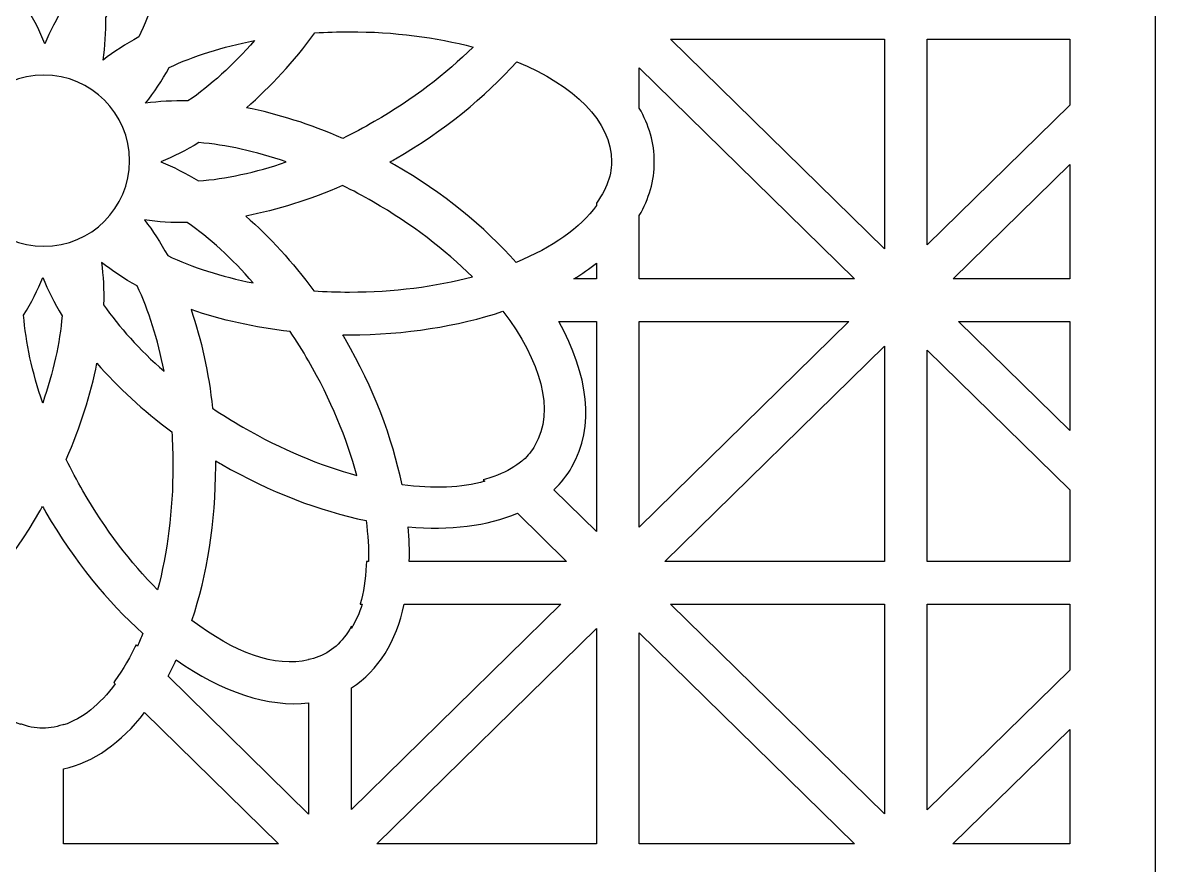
# Model space of a CAD drawing. Header units: centimetres. Extents: x -22 to -17.3, y -9 to 9.
# Drawn here: x -19.697 to -17.337, y -5.894 to -4.139 of the extents above; entities that cross this region are included whole.
import ezdxf

# ---------------------------------------------------------------- set-up
doc = ezdxf.new("R2010")
doc.units = ezdxf.units.CM
doc.header["$MEASUREMENT"] = 0
doc.layers.add('layer 1', color=7, linetype='Continuous')

msp = doc.modelspace()

# ---------------------------------------------------------------- linework, layer by layer
at = {"layer": 'layer 1', "color": 250}
for points, knots in [([(-17.33729, 9.00076), (-17.33729, 9.00076), (-17.33729, 8.81208), (-17.33729, 8.81208), (-17.33729, 8.81208), (-17.33729, 8.81208), (-17.33729, 8.68847), (-17.33729, 8.68847), (-17.33729, 8.68847), (-17.33729, 8.68847), (-17.33729, 7.78426), (-17.33729, 7.78426), (-17.33729, 7.78426), (-17.33729, 7.78426), (-17.33729, 7.66065), (-17.33729, 7.66065), (-17.33729, 7.66065), (-17.33729, 7.66065), (-17.33729, 7.635), (-17.33729, 7.635), (-17.33729, 7.635), (-17.33729, 7.635), (-17.33729, 7.51139), (-17.33729, 7.51139), (-17.33729, 7.51139), (-17.33729, 7.51139), (-17.33729, 6.60718), (-17.33729, 6.60718), (-17.33729, 6.60718), (-17.33729, 6.60718), (-17.33729, 6.48357), (-17.33729, 6.48357), (-17.33729, 6.48357), (-17.33729, 6.48357), (-17.33729, 6.45792), (-17.33729, 6.45792), (-17.33729, 6.45792), (-17.33729, 6.45792), (-17.33729, 6.33431), (-17.33729, 6.33431), (-17.33729, 6.33431), (-17.33729, 6.33431), (-17.33729, 5.4301), (-17.33729, 5.4301), (-17.33729, 5.4301), (-17.33729, 5.4301), (-17.33729, 5.30649), (-17.33729, 5.30649), (-17.33729, 5.30649), (-17.33729, 5.30649), (-17.33729, 5.28084), (-17.33729, 5.28084), (-17.33729, 5.28084), (-17.33729, 5.28084), (-17.33729, 5.15723), (-17.33729, 5.15723), (-17.33729, 5.15723), (-17.33729, 5.15723), (-17.33729, 4.25302), (-17.33729, 4.25302), (-17.33729, 4.25302), (-17.33729, 4.25302), (-17.33729, 4.12941), (-17.33729, 4.12941), (-17.33729, 4.12941), (-17.33729, 4.12941), (-17.33729, 4.10376), (-17.33729, 4.10376), (-17.33729, 4.10376), (-17.33729, 4.10376), (-17.33729, 3.98015), (-17.33729, 3.98015), (-17.33729, 3.98015), (-17.33729, 3.98015), (-17.33729, 3.07594), (-17.33729, 3.07594), (-17.33729, 3.07594), (-17.33729, 3.07594), (-17.33729, 2.95233), (-17.33729, 2.95233), (-17.33729, 2.95233), (-17.33729, 2.95233), (-17.33729, 2.92668), (-17.33729, 2.92668), (-17.33729, 2.92668), (-17.33729, 2.92668), (-17.33729, 2.80307), (-17.33729, 2.80307), (-17.33729, 2.80307), (-17.33729, 2.80307), (-17.33729, 1.89886), (-17.33729, 1.89886), (-17.33729, 1.89886), (-17.33729, 1.89886), (-17.33729, 1.77525), (-17.33729, 1.77525), (-17.33729, 1.77525), (-17.33729, 1.77525), (-17.33729, 1.7496), (-17.33729, 1.7496), (-17.33729, 1.7496), (-17.33729, 1.7496), (-17.33729, 1.62599), (-17.33729, 1.62599), (-17.33729, 1.62599), (-17.33729, 1.62599), (-17.33729, 0.72178), (-17.33729, 0.72178), (-17.33729, 0.72178), (-17.33729, 0.72178), (-17.33729, 0.59817), (-17.33729, 0.59817), (-17.33729, 0.59817), (-17.33729, 0.59817), (-17.33729, 0.57252), (-17.33729, 0.57252), (-17.33729, 0.57252), (-17.33729, 0.57252), (-17.33729, 0.44891), (-17.33729, 0.44891), (-17.33729, 0.44891), (-17.33729, 0.44891), (-17.33729, -0.4553), (-17.33729, -0.4553), (-17.33729, -0.4553), (-17.33729, -0.4553), (-17.33729, -0.57891), (-17.33729, -0.57891), (-17.33729, -0.57891), (-17.33729, -0.57891), (-17.33729, -0.60456), (-17.33729, -0.60456), (-17.33729, -0.60456), (-17.33729, -0.60456), (-17.33729, -0.72817), (-17.33729, -0.72817), (-17.33729, -0.72817), (-17.33729, -0.72817), (-17.33729, -1.63238), (-17.33729, -1.63238), (-17.33729, -1.63238), (-17.33729, -1.63238), (-17.33729, -1.75599), (-17.33729, -1.75599), (-17.33729, -1.75599), (-17.33729, -1.75599), (-17.33729, -1.78164), (-17.33729, -1.78164), (-17.33729, -1.78164), (-17.33729, -1.78164), (-17.33729, -1.90525), (-17.33729, -1.90525), (-17.33729, -1.90525), (-17.33729, -1.90525), (-17.33729, -2.80946), (-17.33729, -2.80946), (-17.33729, -2.80946), (-17.33729, -2.80946), (-17.33729, -2.93307), (-17.33729, -2.93307), (-17.33729, -2.93307), (-17.33729, -2.93307), (-17.33729, -2.95872), (-17.33729, -2.95872), (-17.33729, -2.95872), (-17.33729, -2.95872), (-17.33729, -3.08233), (-17.33729, -3.08233), (-17.33729, -3.08233), (-17.33729, -3.08233), (-17.33729, -3.98654), (-17.33729, -3.98654), (-17.33729, -3.98654), (-17.33729, -3.98654), (-17.33729, -4.11015), (-17.33729, -4.11015), (-17.33729, -4.11015), (-17.33729, -4.11015), (-17.33729, -4.1358), (-17.33729, -4.1358), (-17.33729, -4.1358), (-17.33729, -4.1358), (-17.33729, -4.25941), (-17.33729, -4.25941), (-17.33729, -4.25941), (-17.33729, -4.25941), (-17.33729, -5.16362), (-17.33729, -5.16362), (-17.33729, -5.16362), (-17.33729, -5.16362), (-17.33729, -5.28723), (-17.33729, -5.28723), (-17.33729, -5.28723), (-17.33729, -5.28723), (-17.33729, -5.31288), (-17.33729, -5.31288), (-17.33729, -5.31288), (-17.33729, -5.31288), (-17.33729, -5.43649), (-17.33729, -5.43649), (-17.33729, -5.43649), (-17.33729, -5.43649), (-17.33729, -6.3407), (-17.33729, -6.3407), (-17.33729, -6.3407), (-17.33729, -6.3407), (-17.33729, -6.46431), (-17.33729, -6.46431), (-17.33729, -6.46431), (-17.33729, -6.46431), (-17.33729, -6.48996), (-17.33729, -6.48996), (-17.33729, -6.48996), (-17.33729, -6.48996), (-17.33729, -6.61357), (-17.33729, -6.61357), (-17.33729, -6.61357), (-17.33729, -6.61357), (-17.33729, -7.51778), (-17.33729, -7.51778), (-17.33729, -7.51778), (-17.33729, -7.51778), (-17.33729, -7.64139), (-17.33729, -7.64139), (-17.33729, -7.64139), (-17.33729, -7.64139), (-17.33729, -7.66704), (-17.33729, -7.66704), (-17.33729, -7.66704), (-17.33729, -7.66704), (-17.33729, -7.79065), (-17.33729, -7.79065), (-17.33729, -7.79065), (-17.33729, -7.79065), (-17.33729, -8.69486), (-17.33729, -8.69486), (-17.33729, -8.69486), (-17.33729, -8.69486), (-17.33729, -8.81847), (-17.33729, -8.81847), (-17.33729, -8.81847), (-17.33729, -8.81847), (-17.33729, -9.00022), (-17.33729, -9.00022), (-17.33729, -9.00022), (-17.33729, -9.00022), (-18.22603, -9.00022), (-18.22603, -9.00022), (-18.22603, -9.00022), (-18.22603, -9.00022), (-18.35206, -9.00022), (-18.35206, -9.00022), (-18.35206, -9.00022), (-18.35206, -9.00022), (-18.57048, -9.00022), (-18.57048, -9.00022), (-18.57048, -9.00022), (-18.57048, -9.00022), (-18.6965, -9.00022), (-18.6965, -9.00022), (-18.6965, -9.00022), (-18.6965, -9.00022), (-19.4261, -9.00022), (-19.4261, -9.00022), (-19.4261, -9.00022), (-19.4261, -9.00022), (-19.55212, -9.00022), (-19.55212, -9.00022), (-19.55212, -9.00022), (-19.55212, -9.00022), (-19.77054, -9.00022), (-19.77054, -9.00022), (-19.77054, -9.00022), (-19.77054, -9.00022), (-19.89657, -9.00022), (-19.89657, -9.00022), (-19.89657, -9.00022), (-19.89657, -9.00022), (-20.62616, -9.00022), (-20.62616, -9.00022), (-20.62616, -9.00022), (-20.62616, -9.00022), (-20.75219, -9.00022), (-20.75219, -9.00022), (-20.75219, -9.00022), (-20.75219, -9.00022), (-20.97061, -9.00022), (-20.97061, -9.00022), (-20.97061, -9.00022), (-20.97061, -9.00022), (-21.09663, -9.00022), (-21.09663, -9.00022), (-21.09663, -9.00022), (-21.09663, -9.00022), (-22.00091, -9.00022), (-22.00091, -9.00022), (-22.00091, -9.00022), (-22.00091, -9.00022), (-22.00091, -8.8337), (-22.00091, -8.8337), (-22.00091, -8.8337), (-22.00091, -8.8337), (-22.00091, -8.71009), (-22.00091, -8.71009), (-22.00091, -8.71009), (-22.00091, -8.71009), (-22.00091, -7.77541), (-22.00091, -7.77541), (-22.00091, -7.77541), (-22.00091, -7.77541), (-22.00091, -7.53301), (-22.00091, -7.53301), (-22.00091, -7.53301), (-22.00091, -7.53301), (-22.00091, -6.59833), (-22.00091, -6.59833), (-22.00091, -6.59833), (-22.00091, -6.59833), (-22.00091, -6.35593), (-22.00091, -6.35593), (-22.00091, -6.35593), (-22.00091, -6.35593), (-22.00091, -5.42125), (-22.00091, -5.42125), (-22.00091, -5.42125), (-22.00091, -5.42125), (-22.00091, -5.17885), (-22.00091, -5.17885), (-22.00091, -5.17885), (-22.00091, -5.17885), (-22.00091, -4.24417), (-22.00091, -4.24417), (-22.00091, -4.24417), (-22.00091, -4.24417), (-22.00091, -4.00177), (-22.00091, -4.00177), (-22.00091, -4.00177), (-22.00091, -4.00177), (-22.00091, -3.06709), (-22.00091, -3.06709), (-22.00091, -3.06709), (-22.00091, -3.06709), (-22.00091, -2.82469), (-22.00091, -2.82469), (-22.00091, -2.82469), (-22.00091, -2.82469), (-22.00091, -1.89001), (-22.00091, -1.89001), (-22.00091, -1.89001), (-22.00091, -1.89001), (-22.00091, -1.64761), (-22.00091, -1.64761), (-22.00091, -1.64761), (-22.00091, -1.64761), (-22.00091, -0.71293), (-22.00091, -0.71293), (-22.00091, -0.71293), (-22.00091, -0.71293), (-22.00091, -0.47053), (-22.00091, -0.47053), (-22.00091, -0.47053), (-22.00091, -0.47053), (-22.00091, 0.46415), (-22.00091, 0.46415), (-22.00091, 0.46415), (-22.00091, 0.46415), (-22.00091, 0.70655), (-22.00091, 0.70655), (-22.00091, 0.70655), (-22.00091, 0.70655), (-22.00091, 1.64123), (-22.00091, 1.64123), (-22.00091, 1.64123), (-22.00091, 1.64123), (-22.00091, 1.88363), (-22.00091, 1.88363), (-22.00091, 1.88363), (-22.00091, 1.88363), (-22.00091, 2.81831), (-22.00091, 2.81831), (-22.00091, 2.81831), (-22.00091, 2.81831), (-22.00091, 3.06071), (-22.00091, 3.06071), (-22.00091, 3.06071), (-22.00091, 3.06071), (-22.00091, 3.99539), (-22.00091, 3.99539), (-22.00091, 3.99539), (-22.00091, 3.99539), (-22.00091, 4.23779), (-22.00091, 4.23779), (-22.00091, 4.23779), (-22.00091, 4.23779), (-22.00091, 5.17247), (-22.00091, 5.17247), (-22.00091, 5.17247), (-22.00091, 5.17247), (-22.00091, 5.41487), (-22.00091, 5.41487), (-22.00091, 5.41487), (-22.00091, 5.41487), (-22.00091, 6.34955), (-22.00091, 6.34955), (-22.00091, 6.34955), (-22.00091, 6.34955), (-22.00091, 6.59195), (-22.00091, 6.59195), (-22.00091, 6.59195), (-22.00091, 6.59195), (-22.00091, 7.52663), (-22.00091, 7.52663), (-22.00091, 7.52663), (-22.00091, 7.52663), (-22.00091, 7.76903), (-22.00091, 7.76903), (-22.00091, 7.76903), (-22.00091, 7.76903), (-22.00091, 8.70371), (-22.00091, 8.70371), (-22.00091, 8.70371), (-22.00091, 8.70371), (-22.00091, 8.82732), (-22.00091, 8.82732), (-22.00091, 8.82732), (-22.00091, 8.82732), (-22.00091, 9.00076), (-22.00091, 9.00076), (-22.00091, 9.00076), (-22.00091, 9.00076), (-21.1037, 9.00076), (-21.1037, 9.00076), (-21.1037, 9.00076), (-21.1037, 9.00076), (-20.97768, 9.00076), (-20.97768, 9.00076), (-20.97768, 9.00076), (-20.97768, 9.00076), (-20.74512, 9.00076), (-20.74512, 9.00076), (-20.74512, 9.00076), (-20.74512, 9.00076), (-20.61909, 9.00076), (-20.61909, 9.00076), (-20.61909, 9.00076), (-20.61909, 9.00076), (-19.90364, 9.00076), (-19.90364, 9.00076), (-19.90364, 9.00076), (-19.90364, 9.00076), (-19.77761, 9.00076), (-19.77761, 9.00076), (-19.77761, 9.00076), (-19.77761, 9.00076), (-19.54505, 9.00076), (-19.54505, 9.00076), (-19.54505, 9.00076), (-19.54505, 9.00076), (-19.41903, 9.00076), (-19.41903, 9.00076), (-19.41903, 9.00076), (-19.41903, 9.00076), (-18.70357, 9.00076), (-18.70357, 9.00076), (-18.70357, 9.00076), (-18.70357, 9.00076), (-18.57754, 9.00076), (-18.57754, 9.00076), (-18.57754, 9.00076), (-18.57754, 9.00076), (-18.34499, 9.00076), (-18.34499, 9.00076), (-18.34499, 9.00076), (-18.34499, 9.00076), (-18.21896, 9.00076), (-18.21896, 9.00076), (-18.21896, 9.00076), (-18.21896, 9.00076), (-17.33729, 9.00076), (-17.33729, 9.00076)], [0, 0, 0, 0, 0.0082645, 0.0082645, 0.0082645, 0.0082645, 0.0165289, 0.0165289, 0.0165289, 0.0165289, 0.0247934, 0.0247934, 0.0247934, 0.0247934, 0.0330579, 0.0330579, 0.0330579, 0.0330579, 0.0413223, 0.0413223, 0.0413223, 0.0413223, 0.0495868, 0.0495868, 0.0495868, 0.0495868, 0.0578512, 0.0578512, 0.0578512, 0.0578512, 0.0661157, 0.0661157, 0.0661157, 0.0661157, 0.0743802, 0.0743802, 0.0743802, 0.0743802, 0.0826446, 0.0826446, 0.0826446, 0.0826446, 0.0909091, 0.0909091, 0.0909091, 0.0909091, 0.0991736, 0.0991736, 0.0991736, 0.0991736, 0.107438, 0.107438, 0.107438, 0.107438, 0.1157025, 0.1157025, 0.1157025, 0.1157025, 0.1239669, 0.1239669, 0.1239669, 0.1239669, 0.1322314, 0.1322314, 0.1322314, 0.1322314, 0.1404959, 0.1404959, 0.1404959, 0.1404959, 0.1487603, 0.1487603, 0.1487603, 0.1487603, 0.1570248, 0.1570248, 0.1570248, 0.1570248, 0.1652893, 0.1652893, 0.1652893, 0.1652893, 0.1735537, 0.1735537, 0.1735537, 0.1735537, 0.1818182, 0.1818182, 0.1818182, 0.1818182, 0.1900826, 0.1900826, 0.1900826, 0.1900826, 0.1983471, 0.1983471, 0.1983471, 0.1983471, 0.2066116, 0.2066116, 0.2066116, 0.2066116, 0.214876, 0.214876, 0.214876, 0.214876, 0.2231405, 0.2231405, 0.2231405, 0.2231405, 0.231405, 0.231405, 0.231405, 0.231405, 0.2396694, 0.2396694, 0.2396694, 0.2396694, 0.2479339, 0.2479339, 0.2479339, 0.2479339, 0.2561983, 0.2561983, 0.2561983, 0.2561983, 0.2644628, 0.2644628, 0.2644628, 0.2644628, 0.2727273, 0.2727273, 0.2727273, 0.2727273, 0.2809917, 0.2809917, 0.2809917, 0.2809917, 0.2892562, 0.2892562, 0.2892562, 0.2892562, 0.2975207, 0.2975207, 0.2975207, 0.2975207, 0.3057851, 0.3057851, 0.3057851, 0.3057851, 0.3140496, 0.3140496, 0.3140496, 0.3140496, 0.322314, 0.322314, 0.322314, 0.322314, 0.3305785, 0.3305785, 0.3305785, 0.3305785, 0.338843, 0.338843, 0.338843, 0.338843, 0.3471074, 0.3471074, 0.3471074, 0.3471074, 0.3553719, 0.3553719, 0.3553719, 0.3553719, 0.3636364, 0.3636364, 0.3636364, 0.3636364, 0.3719008, 0.3719008, 0.3719008, 0.3719008, 0.3801653, 0.3801653, 0.3801653, 0.3801653, 0.3884298, 0.3884298, 0.3884298, 0.3884298, 0.3966942, 0.3966942, 0.3966942, 0.3966942, 0.4049587, 0.4049587, 0.4049587, 0.4049587, 0.4132231, 0.4132231, 0.4132231, 0.4132231, 0.4214876, 0.4214876, 0.4214876, 0.4214876, 0.4297521, 0.4297521, 0.4297521, 0.4297521, 0.4380165, 0.4380165, 0.4380165, 0.4380165, 0.446281, 0.446281, 0.446281, 0.446281, 0.4545455, 0.4545455, 0.4545455, 0.4545455, 0.4628099, 0.4628099, 0.4628099, 0.4628099, 0.4710744, 0.4710744, 0.4710744, 0.4710744, 0.4793388, 0.4793388, 0.4793388, 0.4793388, 0.4876033, 0.4876033, 0.4876033, 0.4876033, 0.4958678, 0.4958678, 0.4958678, 0.4958678, 0.5041322, 0.5041322, 0.5041322, 0.5041322, 0.5123967, 0.5123967, 0.5123967, 0.5123967, 0.5206612, 0.5206612, 0.5206612, 0.5206612, 0.5289256, 0.5289256, 0.5289256, 0.5289256, 0.5371901, 0.5371901, 0.5371901, 0.5371901, 0.5454545, 0.5454545, 0.5454545, 0.5454545, 0.553719, 0.553719, 0.553719, 0.553719, 0.5619835, 0.5619835, 0.5619835, 0.5619835, 0.5702479, 0.5702479, 0.5702479, 0.5702479, 0.5785124, 0.5785124, 0.5785124, 0.5785124, 0.5867769, 0.5867769, 0.5867769, 0.5867769, 0.5950413, 0.5950413, 0.5950413, 0.5950413, 0.6033058, 0.6033058, 0.6033058, 0.6033058, 0.6115702, 0.6115702, 0.6115702, 0.6115702, 0.6198347, 0.6198347, 0.6198347, 0.6198347, 0.6280992, 0.6280992, 0.6280992, 0.6280992, 0.6363636, 0.6363636, 0.6363636, 0.6363636, 0.6446281, 0.6446281, 0.6446281, 0.6446281, 0.6528926, 0.6528926, 0.6528926, 0.6528926, 0.661157, 0.661157, 0.661157, 0.661157, 0.6694215, 0.6694215, 0.6694215, 0.6694215, 0.677686, 0.677686, 0.677686, 0.677686, 0.6859504, 0.6859504, 0.6859504, 0.6859504, 0.6942149, 0.6942149, 0.6942149, 0.6942149, 0.7024793, 0.7024793, 0.7024793, 0.7024793, 0.7107438, 0.7107438, 0.7107438, 0.7107438, 0.7190083, 0.7190083, 0.7190083, 0.7190083, 0.7272727, 0.7272727, 0.7272727, 0.7272727, 0.7355372, 0.7355372, 0.7355372, 0.7355372, 0.7438017, 0.7438017, 0.7438017, 0.7438017, 0.7520661, 0.7520661, 0.7520661, 0.7520661, 0.7603306, 0.7603306, 0.7603306, 0.7603306, 0.768595, 0.768595, 0.768595, 0.768595, 0.7768595, 0.7768595, 0.7768595, 0.7768595, 0.785124, 0.785124, 0.785124, 0.785124, 0.7933884, 0.7933884, 0.7933884, 0.7933884, 0.8016529, 0.8016529, 0.8016529, 0.8016529, 0.8099174, 0.8099174, 0.8099174, 0.8099174, 0.8181818, 0.8181818, 0.8181818, 0.8181818, 0.8264463, 0.8264463, 0.8264463, 0.8264463, 0.8347107, 0.8347107, 0.8347107, 0.8347107, 0.8429752, 0.8429752, 0.8429752, 0.8429752, 0.8512397, 0.8512397, 0.8512397, 0.8512397, 0.8595041, 0.8595041, 0.8595041, 0.8595041, 0.8677686, 0.8677686, 0.8677686, 0.8677686, 0.8760331, 0.8760331, 0.8760331, 0.8760331, 0.8842975, 0.8842975, 0.8842975, 0.8842975, 0.892562, 0.892562, 0.892562, 0.892562, 0.9008264, 0.9008264, 0.9008264, 0.9008264, 0.9090909, 0.9090909, 0.9090909, 0.9090909, 0.9173554, 0.9173554, 0.9173554, 0.9173554, 0.9256198, 0.9256198, 0.9256198, 0.9256198, 0.9338843, 0.9338843, 0.9338843, 0.9338843, 0.9421488, 0.9421488, 0.9421488, 0.9421488, 0.9504132, 0.9504132, 0.9504132, 0.9504132, 0.9586777, 0.9586777, 0.9586777, 0.9586777, 0.9669421, 0.9669421, 0.9669421, 0.9669421, 0.9752066, 0.9752066, 0.9752066, 0.9752066, 0.9834711, 0.9834711, 0.9834711, 0.9834711, 1, 1, 1, 1]), ([(-19.6902, -4.10354), (-19.67413, -4.13016), (-19.66077, -4.15678), (-19.65037, -4.18307), (-19.65037, -4.18307), (-19.63978, -4.15704), (-19.62633, -4.1307), (-19.61021, -4.10437), (-19.61021, -4.10437), (-19.61455, -4.04807), (-19.62784, -3.98596), (-19.64992, -3.92143), (-19.64992, -3.92143), (-19.67206, -3.98559), (-19.68555, -4.04739), (-19.6902, -4.10354)], [0, 0, 0, 0, 0.2, 0.2, 0.2, 0.2, 0.4, 0.4, 0.4, 0.4, 0.6, 0.6, 0.6, 0.6, 1, 1, 1, 1]), ([(-19.5237, -4.12791), (-19.5231, -4.15898), (-19.52484, -4.18871), (-19.52898, -4.21666), (-19.52898, -4.21666), (-19.50679, -4.19941), (-19.48196, -4.18333), (-19.45484, -4.1686), (-19.45484, -4.1686), (-19.43045, -4.11767), (-19.41091, -4.05725), (-19.39777, -3.99034), (-19.39777, -3.99034), (-19.44903, -4.03483), (-19.49161, -4.08161), (-19.5237, -4.12791)], [0, 0, 0, 0, 0.2, 0.2, 0.2, 0.2, 0.4, 0.4, 0.4, 0.4, 0.6, 0.6, 0.6, 0.6, 1, 1, 1, 1]), ([(-19.4407, -4.30652), (-19.41284, -4.30267), (-19.38328, -4.30112), (-19.3524, -4.30192), (-19.3524, -4.30192), (-19.30582, -4.27003), (-19.2587, -4.22747), (-19.21386, -4.17609), (-19.21386, -4.17609), (-19.2805, -4.18899), (-19.34077, -4.20822), (-19.39171, -4.23227), (-19.39171, -4.23227), (-19.40673, -4.2595), (-19.42313, -4.28436), (-19.4407, -4.30652)], [0, 0, 0, 0, 0.2, 0.2, 0.2, 0.2, 0.4, 0.4, 0.4, 0.4, 0.6, 0.6, 0.6, 0.6, 1, 1, 1, 1]), ([(-19.23048, -4.31596), (-19.16584, -4.32874), (-19.09811, -4.35012), (-19.03008, -4.38007), (-19.03008, -4.38007), (-19.00817, -4.36933), (-18.98622, -4.35764), (-18.96435, -4.34501), (-18.96435, -4.34501), (-18.88426, -4.29877), (-18.81455, -4.2453), (-18.75853, -4.18966), (-18.75853, -4.18966), (-18.83519, -4.16926), (-18.9228, -4.15767), (-19.01584, -4.15767), (-19.01584, -4.15767), (-19.04023, -4.15767), (-19.06423, -4.15849), (-19.08777, -4.16003), (-19.08777, -4.16003), (-19.13211, -4.22019), (-19.18049, -4.27264), (-19.23048, -4.31596)], [0, 0, 0, 0, 0.1428571, 0.1428571, 0.1428571, 0.1428571, 0.2857143, 0.2857143, 0.2857143, 0.2857143, 0.4285714, 0.4285714, 0.4285714, 0.4285714, 0.5714286, 0.5714286, 0.5714286, 0.5714286, 0.7142857, 0.7142857, 0.7142857, 0.7142857, 1, 1, 1, 1]), ([(-17.90164, -4.61007), (-17.90164, -4.61007), (-17.90164, -4.17303), (-17.90164, -4.17303), (-17.90164, -4.17303), (-17.90164, -4.17303), (-18.34722, -4.17303), (-18.34722, -4.17303), (-18.34722, -4.17303), (-18.34722, -4.17303), (-17.90164, -4.61007), (-17.90164, -4.61007)], [0, 0, 0, 0, 0.25, 0.25, 0.25, 0.25, 0.5, 0.5, 0.5, 0.5, 1, 1, 1, 1]), ([(-17.81253, -4.17303), (-17.81253, -4.17303), (-17.81253, -4.60194), (-17.81253, -4.60194), (-17.81253, -4.60194), (-17.81253, -4.60194), (-17.51552, -4.31061), (-17.51552, -4.31061), (-17.51552, -4.31061), (-17.51552, -4.31061), (-17.51552, -4.17303), (-17.51552, -4.17303), (-17.51552, -4.17303), (-17.51552, -4.17303), (-17.81253, -4.17303), (-17.81253, -4.17303)], [0, 0, 0, 0, 0.2, 0.2, 0.2, 0.2, 0.4, 0.4, 0.4, 0.4, 0.6, 0.6, 0.6, 0.6, 1, 1, 1, 1]), ([(-18.9321, -4.42918), (-18.9288, -4.43104), (-18.9255, -4.43289), (-18.92221, -4.4348), (-18.92221, -4.4348), (-18.82077, -4.49336), (-18.73477, -4.56382), (-18.66889, -4.63812), (-18.66889, -4.63812), (-18.59332, -4.60716), (-18.53479, -4.5663), (-18.50137, -4.51954), (-18.50137, -4.51954), (-18.50137, -4.51954), (-18.50137, -4.51449), (-18.50137, -4.51449), (-18.50137, -4.51449), (-18.50137, -4.51449), (-18.49695, -4.50825), (-18.49695, -4.50825), (-18.49695, -4.50825), (-18.49695, -4.50825), (-18.49277, -4.50184), (-18.49277, -4.50184), (-18.49277, -4.50184), (-18.49277, -4.50184), (-18.48898, -4.49548), (-18.48898, -4.49548), (-18.48898, -4.49548), (-18.48898, -4.49548), (-18.48557, -4.48918), (-18.48557, -4.48918), (-18.48557, -4.48918), (-18.48557, -4.48918), (-18.48253, -4.48295), (-18.48253, -4.48295), (-18.48253, -4.48295), (-18.48253, -4.48295), (-18.47984, -4.47678), (-18.47984, -4.47678), (-18.47984, -4.47678), (-18.47984, -4.47678), (-18.47751, -4.47068), (-18.47751, -4.47068), (-18.47751, -4.47068), (-18.47751, -4.47068), (-18.47551, -4.46463), (-18.47551, -4.46463), (-18.47551, -4.46463), (-18.47551, -4.46463), (-18.47384, -4.45863), (-18.47384, -4.45863), (-18.47384, -4.45863), (-18.47384, -4.45863), (-18.47248, -4.45267), (-18.47248, -4.45267), (-18.47248, -4.45267), (-18.47248, -4.45267), (-18.47142, -4.44673), (-18.47142, -4.44673), (-18.47142, -4.44673), (-18.47142, -4.44673), (-18.47067, -4.44079), (-18.47067, -4.44079), (-18.47067, -4.44079), (-18.47067, -4.44079), (-18.47022, -4.43482), (-18.47022, -4.43482), (-18.47022, -4.43482), (-18.47022, -4.43482), (-18.47007, -4.42881), (-18.47007, -4.42881), (-18.47007, -4.42881), (-18.47007, -4.42881), (-18.47008, -4.42857), (-18.47008, -4.42857), (-18.47008, -4.42857), (-18.47008, -4.42857), (-18.47005, -4.42823), (-18.47005, -4.42823), (-18.47005, -4.42823), (-18.47041, -4.34451), (-18.54718, -4.2697), (-18.66755, -4.22007), (-18.66755, -4.22007), (-18.73329, -4.29392), (-18.81891, -4.36394), (-18.91979, -4.42218), (-18.91979, -4.42218), (-18.92389, -4.42455), (-18.92799, -4.42688), (-18.9321, -4.42918)], [0, 0, 0, 0, 0.0416667, 0.0416667, 0.0416667, 0.0416667, 0.0833333, 0.0833333, 0.0833333, 0.0833333, 0.125, 0.125, 0.125, 0.125, 0.1666667, 0.1666667, 0.1666667, 0.1666667, 0.2083333, 0.2083333, 0.2083333, 0.2083333, 0.25, 0.25, 0.25, 0.25, 0.2916667, 0.2916667, 0.2916667, 0.2916667, 0.3333333, 0.3333333, 0.3333333, 0.3333333, 0.375, 0.375, 0.375, 0.375, 0.4166667, 0.4166667, 0.4166667, 0.4166667, 0.4583333, 0.4583333, 0.4583333, 0.4583333, 0.5, 0.5, 0.5, 0.5, 0.5416667, 0.5416667, 0.5416667, 0.5416667, 0.5833333, 0.5833333, 0.5833333, 0.5833333, 0.625, 0.625, 0.625, 0.625, 0.6666667, 0.6666667, 0.6666667, 0.6666667, 0.7083333, 0.7083333, 0.7083333, 0.7083333, 0.75, 0.75, 0.75, 0.75, 0.7916667, 0.7916667, 0.7916667, 0.7916667, 0.8333333, 0.8333333, 0.8333333, 0.8333333, 0.875, 0.875, 0.875, 0.875, 0.9166667, 0.9166667, 0.9166667, 0.9166667, 1, 1, 1, 1]), ([(-18.38093, -4.42881), (-18.38093, -4.46792), (-18.39193, -4.50558), (-18.41225, -4.54084), (-18.41225, -4.54084), (-18.41225, -4.54084), (-18.41225, -4.67259), (-18.41225, -4.67259), (-18.41225, -4.67259), (-18.41225, -4.67259), (-17.96393, -4.67259), (-17.96393, -4.67259), (-17.96393, -4.67259), (-17.96393, -4.67259), (-18.41225, -4.23285), (-18.41225, -4.23285), (-18.41225, -4.23285), (-18.41225, -4.23285), (-18.41225, -4.31678), (-18.41225, -4.31678), (-18.41225, -4.31678), (-18.39193, -4.35205), (-18.38093, -4.3897), (-18.38093, -4.42881)], [0, 0, 0, 0, 0.1428571, 0.1428571, 0.1428571, 0.1428571, 0.2857143, 0.2857143, 0.2857143, 0.2857143, 0.4285714, 0.4285714, 0.4285714, 0.4285714, 0.5714286, 0.5714286, 0.5714286, 0.5714286, 0.7142857, 0.7142857, 0.7142857, 0.7142857, 1, 1, 1, 1]), ([(-19.4741, -4.4264), (-19.4741, -4.52487), (-19.55396, -4.60473), (-19.65243, -4.60473), (-19.65243, -4.60473), (-19.75091, -4.60473), (-19.83077, -4.52487), (-19.83077, -4.4264), (-19.83077, -4.4264), (-19.83077, -4.32793), (-19.75091, -4.24807), (-19.65243, -4.24807), (-19.65243, -4.24807), (-19.55396, -4.24807), (-19.4741, -4.32793), (-19.4741, -4.4264)], [0, 0, 0, 0, 0.2, 0.2, 0.2, 0.2, 0.4, 0.4, 0.4, 0.4, 0.6, 0.6, 0.6, 0.6, 1, 1, 1, 1]), ([(-19.32956, -4.38861), (-19.27342, -4.39326), (-19.21162, -4.40676), (-19.14747, -4.42891), (-19.14747, -4.42891), (-19.21199, -4.45098), (-19.27408, -4.46428), (-19.33037, -4.4686), (-19.33037, -4.4686), (-19.35672, -4.45247), (-19.38309, -4.43903), (-19.40914, -4.42844), (-19.40914, -4.42844), (-19.38284, -4.41804), (-19.35619, -4.40469), (-19.32956, -4.38861)], [0, 0, 0, 0, 0.2, 0.2, 0.2, 0.2, 0.4, 0.4, 0.4, 0.4, 0.6, 0.6, 0.6, 0.6, 1, 1, 1, 1]), ([(-17.51552, -4.43422), (-17.51552, -4.43422), (-17.75854, -4.67259), (-17.75854, -4.67259), (-17.75854, -4.67259), (-17.75854, -4.67259), (-17.51552, -4.67259), (-17.51552, -4.67259), (-17.51552, -4.67259), (-17.51552, -4.67259), (-17.51552, -4.43422), (-17.51552, -4.43422)], [0, 0, 0, 0, 0.25, 0.25, 0.25, 0.25, 0.5, 0.5, 0.5, 0.5, 1, 1, 1, 1]), ([(-19.03021, -4.47805), (-19.00906, -4.48848), (-18.98788, -4.49978), (-18.96676, -4.51197), (-18.96676, -4.51197), (-18.88619, -4.55849), (-18.81611, -4.61232), (-18.75992, -4.66833), (-18.75992, -4.66833), (-18.83626, -4.68851), (-18.92336, -4.69996), (-19.01584, -4.69996), (-19.01584, -4.69996), (-19.0411, -4.69996), (-19.06595, -4.6991), (-19.0903, -4.69745), (-19.0903, -4.69745), (-19.13424, -4.6375), (-19.18219, -4.58512), (-19.23179, -4.54173), (-19.23179, -4.54173), (-19.16683, -4.52921), (-19.09869, -4.50798), (-19.03021, -4.47805)], [0, 0, 0, 0, 0.1428571, 0.1428571, 0.1428571, 0.1428571, 0.2857143, 0.2857143, 0.2857143, 0.2857143, 0.4285714, 0.4285714, 0.4285714, 0.4285714, 0.5714286, 0.5714286, 0.5714286, 0.5714286, 0.7142857, 0.7142857, 0.7142857, 0.7142857, 1, 1, 1, 1]), ([(-19.35393, -4.55511), (-19.30763, -4.5872), (-19.26086, -4.6298), (-19.21637, -4.68105), (-19.21637, -4.68105), (-19.28327, -4.66791), (-19.3437, -4.64839), (-19.39461, -4.624), (-19.39461, -4.624), (-19.40937, -4.59685), (-19.42548, -4.57201), (-19.44275, -4.54981), (-19.44275, -4.54981), (-19.41478, -4.55395), (-19.38503, -4.55571), (-19.35393, -4.55511)], [0, 0, 0, 0, 0.2, 0.2, 0.2, 0.2, 0.4, 0.4, 0.4, 0.4, 0.6, 0.6, 0.6, 0.6, 1, 1, 1, 1]), ([(-19.40211, -4.86498), (-19.4535, -4.82013), (-19.49607, -4.77299), (-19.52798, -4.7264), (-19.52798, -4.7264), (-19.52718, -4.69555), (-19.5287, -4.66601), (-19.53254, -4.63818), (-19.53254, -4.63818), (-19.51038, -4.65576), (-19.48549, -4.67215), (-19.45825, -4.68717), (-19.45825, -4.68717), (-19.43421, -4.73811), (-19.41501, -4.79837), (-19.40211, -4.86498)], [0, 0, 0, 0, 0.2, 0.2, 0.2, 0.2, 0.4, 0.4, 0.4, 0.4, 0.6, 0.6, 0.6, 0.6, 1, 1, 1, 1]), ([(-18.50137, -4.63992), (-18.51594, -4.65133), (-18.53168, -4.66224), (-18.54845, -4.67259), (-18.54845, -4.67259), (-18.54845, -4.67259), (-18.50137, -4.67259), (-18.50137, -4.67259), (-18.50137, -4.67259), (-18.50137, -4.67259), (-18.50137, -4.63992), (-18.50137, -4.63992)], [0, 0, 0, 0, 0.25, 0.25, 0.25, 0.25, 0.5, 0.5, 0.5, 0.5, 1, 1, 1, 1]), ([(-19.61466, -4.74927), (-19.63074, -4.72265), (-19.6441, -4.69601), (-19.6545, -4.66972), (-19.6545, -4.66972), (-19.66508, -4.69575), (-19.67853, -4.7221), (-19.69465, -4.74842), (-19.69465, -4.74842), (-19.69032, -4.80473), (-19.67702, -4.86684), (-19.65494, -4.93137), (-19.65494, -4.93137), (-19.6328, -4.86722), (-19.61931, -4.80541), (-19.61466, -4.74927)], [0, 0, 0, 0, 0.2, 0.2, 0.2, 0.2, 0.4, 0.4, 0.4, 0.4, 0.6, 0.6, 0.6, 0.6, 1, 1, 1, 1]), ([(-19.00046, -5.08217), (-19.07666, -5.06148), (-19.15781, -5.02784), (-19.23791, -4.9816), (-19.23791, -4.9816), (-19.25978, -4.96898), (-19.28085, -4.9558), (-19.30111, -4.9422), (-19.30111, -4.9422), (-19.30919, -4.86832), (-19.32455, -4.799), (-19.3458, -4.73663), (-19.3458, -4.73663), (-19.28328, -4.75826), (-19.21366, -4.77392), (-19.13939, -4.78224), (-19.13939, -4.78224), (-19.1263, -4.80185), (-19.1136, -4.82223), (-19.10141, -4.84334), (-19.10141, -4.84334), (-19.05489, -4.92392), (-19.02112, -5.00558), (-19.00046, -5.08217)], [0, 0, 0, 0, 0.1428571, 0.1428571, 0.1428571, 0.1428571, 0.2857143, 0.2857143, 0.2857143, 0.2857143, 0.4285714, 0.4285714, 0.4285714, 0.4285714, 0.5714286, 0.5714286, 0.5714286, 0.5714286, 0.7142857, 0.7142857, 0.7142857, 0.7142857, 1, 1, 1, 1]), ([(-18.69633, -4.74016), (-18.79019, -4.77124), (-18.89935, -4.78907), (-19.01584, -4.78907), (-19.01584, -4.78907), (-19.02057, -4.78907), (-19.02529, -4.78904), (-19.02999, -4.78898), (-19.02999, -4.78898), (-19.02807, -4.79224), (-19.02614, -4.79549), (-19.02424, -4.79878), (-19.02424, -4.79878), (-18.96567, -4.90022), (-18.92643, -5.00424), (-18.90652, -5.10152), (-18.90652, -5.10152), (-18.84102, -5.11041), (-18.78196, -5.10809), (-18.73407, -5.09428), (-18.73407, -5.09428), (-18.73407, -5.09428), (-18.73729, -5.09112), (-18.73729, -5.09112), (-18.73729, -5.09112), (-18.73729, -5.09112), (-18.73227, -5.08979), (-18.73227, -5.08979), (-18.73227, -5.08979), (-18.73227, -5.08979), (-18.72363, -5.08721), (-18.72363, -5.08721), (-18.72363, -5.08721), (-18.72363, -5.08721), (-18.71535, -5.08444), (-18.71535, -5.08444), (-18.71535, -5.08444), (-18.71535, -5.08444), (-18.70743, -5.08148), (-18.70743, -5.08148), (-18.70743, -5.08148), (-18.70743, -5.08148), (-18.69988, -5.07833), (-18.69988, -5.07833), (-18.69988, -5.07833), (-18.69988, -5.07833), (-18.69268, -5.07502), (-18.69268, -5.07502), (-18.69268, -5.07502), (-18.69268, -5.07502), (-18.68585, -5.07156), (-18.68585, -5.07156), (-18.68585, -5.07156), (-18.68585, -5.07156), (-18.67939, -5.06795), (-18.67939, -5.06795), (-18.67939, -5.06795), (-18.67939, -5.06795), (-18.67329, -5.0642), (-18.67329, -5.0642), (-18.67329, -5.0642), (-18.67329, -5.0642), (-18.66754, -5.06033), (-18.66754, -5.06033), (-18.66754, -5.06033), (-18.66754, -5.06033), (-18.66213, -5.05633), (-18.66213, -5.05633), (-18.66213, -5.05633), (-18.66213, -5.05633), (-18.65706, -5.05221), (-18.65706, -5.05221), (-18.65706, -5.05221), (-18.65706, -5.05221), (-18.65385, -5.04935), (-18.65385, -5.04935), (-18.65385, -5.04935), (-18.65385, -5.04935), (-18.65327, -5.04992), (-18.65327, -5.04992), (-18.65327, -5.04992), (-18.64402, -5.04092), (-18.63611, -5.03085), (-18.62966, -5.01969), (-18.62966, -5.01969), (-18.58768, -4.94698), (-18.61672, -4.84356), (-18.69633, -4.74016)], [0, 0, 0, 0, 0.0434783, 0.0434783, 0.0434783, 0.0434783, 0.0869565, 0.0869565, 0.0869565, 0.0869565, 0.1304348, 0.1304348, 0.1304348, 0.1304348, 0.173913, 0.173913, 0.173913, 0.173913, 0.2173913, 0.2173913, 0.2173913, 0.2173913, 0.2608696, 0.2608696, 0.2608696, 0.2608696, 0.3043478, 0.3043478, 0.3043478, 0.3043478, 0.3478261, 0.3478261, 0.3478261, 0.3478261, 0.3913043, 0.3913043, 0.3913043, 0.3913043, 0.4347826, 0.4347826, 0.4347826, 0.4347826, 0.4782609, 0.4782609, 0.4782609, 0.4782609, 0.5217391, 0.5217391, 0.5217391, 0.5217391, 0.5652174, 0.5652174, 0.5652174, 0.5652174, 0.6086957, 0.6086957, 0.6086957, 0.6086957, 0.6521739, 0.6521739, 0.6521739, 0.6521739, 0.6956522, 0.6956522, 0.6956522, 0.6956522, 0.7391304, 0.7391304, 0.7391304, 0.7391304, 0.7826087, 0.7826087, 0.7826087, 0.7826087, 0.826087, 0.826087, 0.826087, 0.826087, 0.8695652, 0.8695652, 0.8695652, 0.8695652, 0.9130435, 0.9130435, 0.9130435, 0.9130435, 1, 1, 1, 1]), ([(-18.57985, -4.7617), (-18.51828, -4.87188), (-18.50436, -4.98089), (-18.55248, -5.06424), (-18.55248, -5.06424), (-18.56272, -5.08196), (-18.57536, -5.09782), (-18.59013, -5.11185), (-18.59013, -5.11185), (-18.59013, -5.11185), (-18.50137, -5.19891), (-18.50137, -5.19891), (-18.50137, -5.19891), (-18.50137, -5.19891), (-18.50137, -4.7617), (-18.50137, -4.7617), (-18.50137, -4.7617), (-18.50137, -4.7617), (-18.57985, -4.7617), (-18.57985, -4.7617)], [0, 0, 0, 0, 0.1666667, 0.1666667, 0.1666667, 0.1666667, 0.3333333, 0.3333333, 0.3333333, 0.3333333, 0.5, 0.5, 0.5, 0.5, 0.6666667, 0.6666667, 0.6666667, 0.6666667, 1, 1, 1, 1]), ([(-18.41225, -4.7617), (-18.41225, -4.7617), (-18.41225, -5.19017), (-18.41225, -5.19017), (-18.41225, -5.19017), (-18.41225, -5.19017), (-17.97542, -4.7617), (-17.97542, -4.7617), (-17.97542, -4.7617), (-17.97542, -4.7617), (-18.41225, -4.7617), (-18.41225, -4.7617)], [0, 0, 0, 0, 0.25, 0.25, 0.25, 0.25, 0.5, 0.5, 0.5, 0.5, 1, 1, 1, 1]), ([(-17.51552, -4.7617), (-17.51552, -4.7617), (-17.74705, -4.7617), (-17.74705, -4.7617), (-17.74705, -4.7617), (-17.74705, -4.7617), (-17.51552, -4.9888), (-17.51552, -4.9888), (-17.51552, -4.9888), (-17.51552, -4.9888), (-17.51552, -4.7617), (-17.51552, -4.7617)], [0, 0, 0, 0, 0.25, 0.25, 0.25, 0.25, 0.5, 0.5, 0.5, 0.5, 1, 1, 1, 1]), ([(-17.90164, -5.26127), (-17.90164, -5.26127), (-17.90164, -4.81295), (-17.90164, -4.81295), (-17.90164, -4.81295), (-17.90164, -4.81295), (-18.35871, -5.26127), (-18.35871, -5.26127), (-18.35871, -5.26127), (-18.35871, -5.26127), (-17.90164, -5.26127), (-17.90164, -5.26127)], [0, 0, 0, 0, 0.25, 0.25, 0.25, 0.25, 0.5, 0.5, 0.5, 0.5, 1, 1, 1, 1]), ([(-17.51552, -5.11241), (-17.51552, -5.11241), (-17.81253, -4.82109), (-17.81253, -4.82109), (-17.81253, -4.82109), (-17.81253, -4.82109), (-17.81253, -5.26127), (-17.81253, -5.26127), (-17.81253, -5.26127), (-17.81253, -5.26127), (-17.51552, -5.26127), (-17.51552, -5.26127), (-17.51552, -5.26127), (-17.51552, -5.26127), (-17.51552, -5.11241), (-17.51552, -5.11241)], [0, 0, 0, 0, 0.2, 0.2, 0.2, 0.2, 0.4, 0.4, 0.4, 0.4, 0.6, 0.6, 0.6, 0.6, 1, 1, 1, 1]), ([(-19.38604, -4.99107), (-19.4462, -4.94674), (-19.49867, -4.89837), (-19.542, -4.84838), (-19.542, -4.84838), (-19.55478, -4.91302), (-19.57614, -4.98072), (-19.60608, -5.04875), (-19.60608, -5.04875), (-19.59534, -5.07066), (-19.58367, -5.09261), (-19.57104, -5.11448), (-19.57104, -5.11448), (-19.5248, -5.19458), (-19.47134, -5.26428), (-19.41569, -5.3203), (-19.41569, -5.3203), (-19.39529, -5.24364), (-19.38371, -5.15604), (-19.38371, -5.06299), (-19.38371, -5.06299), (-19.38371, -5.03861), (-19.3845, -5.01461), (-19.38604, -4.99107)], [0, 0, 0, 0, 0.1428571, 0.1428571, 0.1428571, 0.1428571, 0.2857143, 0.2857143, 0.2857143, 0.2857143, 0.4285714, 0.4285714, 0.4285714, 0.4285714, 0.5714286, 0.5714286, 0.5714286, 0.5714286, 0.7142857, 0.7142857, 0.7142857, 0.7142857, 1, 1, 1, 1]), ([(-18.9813, -5.17617), (-19.07813, -5.15616), (-19.18158, -5.11702), (-19.28246, -5.05878), (-19.28246, -5.05878), (-19.28655, -5.05641), (-19.29061, -5.05402), (-19.29465, -5.05162), (-19.29465, -5.05162), (-19.29461, -5.0554), (-19.29459, -5.05919), (-19.29459, -5.06299), (-19.29459, -5.06299), (-19.29459, -5.18012), (-19.31262, -5.28983), (-19.34401, -5.38403), (-19.34401, -5.38403), (-19.25704, -5.45132), (-19.16997, -5.48285), (-19.10109, -5.4665), (-19.10109, -5.4665), (-19.10109, -5.4665), (-19.10109, -5.46559), (-19.10109, -5.46559), (-19.10109, -5.46559), (-19.10109, -5.46559), (-19.09708, -5.46476), (-19.09708, -5.46476), (-19.09708, -5.46476), (-19.09708, -5.46476), (-19.09105, -5.46321), (-19.09105, -5.46321), (-19.09105, -5.46321), (-19.09105, -5.46321), (-19.08521, -5.46141), (-19.08521, -5.46141), (-19.08521, -5.46141), (-19.08521, -5.46141), (-19.07954, -5.45935), (-19.07954, -5.45935), (-19.07954, -5.45935), (-19.07954, -5.45935), (-19.07401, -5.45703), (-19.07401, -5.45703), (-19.07401, -5.45703), (-19.07401, -5.45703), (-19.06862, -5.45443), (-19.06862, -5.45443), (-19.06862, -5.45443), (-19.06862, -5.45443), (-19.06334, -5.45156), (-19.06334, -5.45156), (-19.06334, -5.45156), (-19.06334, -5.45156), (-19.05823, -5.44844), (-19.05823, -5.44844), (-19.05823, -5.44844), (-19.05823, -5.44844), (-19.0533, -5.44508), (-19.0533, -5.44508), (-19.0533, -5.44508), (-19.0533, -5.44508), (-19.04855, -5.44147), (-19.04855, -5.44147), (-19.04855, -5.44147), (-19.04855, -5.44147), (-19.04394, -5.43761), (-19.04394, -5.43761), (-19.04394, -5.43761), (-19.04394, -5.43761), (-19.03947, -5.43347), (-19.03947, -5.43347), (-19.03947, -5.43347), (-19.03947, -5.43347), (-19.03513, -5.42904), (-19.03513, -5.42904), (-19.03513, -5.42904), (-19.03513, -5.42904), (-19.0309, -5.4243), (-19.0309, -5.4243), (-19.0309, -5.4243), (-19.0309, -5.4243), (-19.02679, -5.41926), (-19.02679, -5.41926), (-19.02679, -5.41926), (-19.02679, -5.41926), (-19.02281, -5.41388), (-19.02281, -5.41388), (-19.02281, -5.41388), (-19.02281, -5.41388), (-19.01894, -5.40816), (-19.01894, -5.40816), (-19.01894, -5.40816), (-19.01894, -5.40816), (-19.0152, -5.40209), (-19.0152, -5.40209), (-19.0152, -5.40209), (-19.0152, -5.40209), (-19.01198, -5.39635), (-19.01198, -5.39635), (-19.01198, -5.39635), (-19.01198, -5.39635), (-19.01198, -5.40079), (-19.01198, -5.40079), (-19.01198, -5.40079), (-19.00275, -5.38593), (-18.99533, -5.36903), (-18.98969, -5.35038), (-18.98969, -5.35038), (-18.98969, -5.35038), (-18.99362, -5.35038), (-18.99362, -5.35038), (-18.99362, -5.35038), (-18.99362, -5.35038), (-18.99336, -5.34952), (-18.99336, -5.34952), (-18.99336, -5.34952), (-18.99336, -5.34952), (-18.99099, -5.34059), (-18.99099, -5.34059), (-18.99099, -5.34059), (-18.99099, -5.34059), (-18.98883, -5.33131), (-18.98883, -5.33131), (-18.98883, -5.33131), (-18.98883, -5.33131), (-18.9869, -5.32171), (-18.9869, -5.32171), (-18.9869, -5.32171), (-18.9869, -5.32171), (-18.9852, -5.31178), (-18.9852, -5.31178), (-18.9852, -5.31178), (-18.9852, -5.31178), (-18.98373, -5.30153), (-18.98373, -5.30153), (-18.98373, -5.30153), (-18.98373, -5.30153), (-18.98252, -5.29099), (-18.98252, -5.29099), (-18.98252, -5.29099), (-18.98252, -5.29099), (-18.98157, -5.28015), (-18.98157, -5.28015), (-18.98157, -5.28015), (-18.98157, -5.28015), (-18.98087, -5.26902), (-18.98087, -5.26902), (-18.98087, -5.26902), (-18.98087, -5.26902), (-18.9806, -5.26194), (-18.9806, -5.26194), (-18.9806, -5.26194), (-18.9806, -5.26194), (-18.98056, -5.26127), (-18.98056, -5.26127), (-18.98056, -5.26127), (-18.98056, -5.26127), (-18.9764, -5.26127), (-18.9764, -5.26127), (-18.9764, -5.26127), (-18.97568, -5.23455), (-18.97732, -5.20603), (-18.9813, -5.17617)], [0, 0, 0, 0, 0.0238095, 0.0238095, 0.0238095, 0.0238095, 0.047619, 0.047619, 0.047619, 0.047619, 0.0714286, 0.0714286, 0.0714286, 0.0714286, 0.0952381, 0.0952381, 0.0952381, 0.0952381, 0.1190476, 0.1190476, 0.1190476, 0.1190476, 0.1428571, 0.1428571, 0.1428571, 0.1428571, 0.1666667, 0.1666667, 0.1666667, 0.1666667, 0.1904762, 0.1904762, 0.1904762, 0.1904762, 0.2142857, 0.2142857, 0.2142857, 0.2142857, 0.2380952, 0.2380952, 0.2380952, 0.2380952, 0.2619048, 0.2619048, 0.2619048, 0.2619048, 0.2857143, 0.2857143, 0.2857143, 0.2857143, 0.3095238, 0.3095238, 0.3095238, 0.3095238, 0.3333333, 0.3333333, 0.3333333, 0.3333333, 0.3571429, 0.3571429, 0.3571429, 0.3571429, 0.3809524, 0.3809524, 0.3809524, 0.3809524, 0.4047619, 0.4047619, 0.4047619, 0.4047619, 0.4285714, 0.4285714, 0.4285714, 0.4285714, 0.452381, 0.452381, 0.452381, 0.452381, 0.4761905, 0.4761905, 0.4761905, 0.4761905, 0.5, 0.5, 0.5, 0.5, 0.5238095, 0.5238095, 0.5238095, 0.5238095, 0.547619, 0.547619, 0.547619, 0.547619, 0.5714286, 0.5714286, 0.5714286, 0.5714286, 0.5952381, 0.5952381, 0.5952381, 0.5952381, 0.6190476, 0.6190476, 0.6190476, 0.6190476, 0.6428571, 0.6428571, 0.6428571, 0.6428571, 0.6666667, 0.6666667, 0.6666667, 0.6666667, 0.6904762, 0.6904762, 0.6904762, 0.6904762, 0.7142857, 0.7142857, 0.7142857, 0.7142857, 0.7380952, 0.7380952, 0.7380952, 0.7380952, 0.7619048, 0.7619048, 0.7619048, 0.7619048, 0.7857143, 0.7857143, 0.7857143, 0.7857143, 0.8095238, 0.8095238, 0.8095238, 0.8095238, 0.8333333, 0.8333333, 0.8333333, 0.8333333, 0.8571429, 0.8571429, 0.8571429, 0.8571429, 0.8809524, 0.8809524, 0.8809524, 0.8809524, 0.9047619, 0.9047619, 0.9047619, 0.9047619, 0.9285714, 0.9285714, 0.9285714, 0.9285714, 0.952381, 0.952381, 0.952381, 0.952381, 1, 1, 1, 1]), ([(-19.4461, -5.41128), (-19.51995, -5.34555), (-19.58997, -5.25992), (-19.64822, -5.15904), (-19.64822, -5.15904), (-19.65058, -5.15495), (-19.6529, -5.15085), (-19.6552, -5.14675), (-19.6552, -5.14675), (-19.65706, -5.15004), (-19.65893, -5.15334), (-19.66083, -5.15663), (-19.66083, -5.15663), (-19.71939, -5.25806), (-19.78986, -5.34406), (-19.86415, -5.40994), (-19.86415, -5.40994), (-19.86148, -5.41646), (-19.85873, -5.42284), (-19.85591, -5.4291), (-19.85591, -5.4291), (-19.85591, -5.4291), (-19.85328, -5.42652), (-19.85328, -5.42652), (-19.85328, -5.42652), (-19.85328, -5.42652), (-19.84738, -5.43888), (-19.84738, -5.43888), (-19.84738, -5.43888), (-19.84738, -5.43888), (-19.84176, -5.45002), (-19.84176, -5.45002), (-19.84176, -5.45002), (-19.84176, -5.45002), (-19.83602, -5.46081), (-19.83602, -5.46081), (-19.83602, -5.46081), (-19.83602, -5.46081), (-19.83015, -5.47125), (-19.83015, -5.47125), (-19.83015, -5.47125), (-19.83015, -5.47125), (-19.82417, -5.48133), (-19.82417, -5.48133), (-19.82417, -5.48133), (-19.82417, -5.48133), (-19.81808, -5.49105), (-19.81808, -5.49105), (-19.81808, -5.49105), (-19.81808, -5.49105), (-19.8119, -5.5004), (-19.8119, -5.5004), (-19.8119, -5.5004), (-19.8119, -5.5004), (-19.80811, -5.50583), (-19.80811, -5.50583), (-19.80811, -5.50583), (-19.80811, -5.50583), (-19.81122, -5.50888), (-19.81122, -5.50888), (-19.81122, -5.50888), (-19.77892, -5.55487), (-19.74141, -5.58701), (-19.70081, -5.60097), (-19.70081, -5.60097), (-19.70081, -5.60097), (-19.70081, -5.59976), (-19.70081, -5.59976), (-19.70081, -5.59976), (-19.70081, -5.59976), (-19.69671, -5.60132), (-19.69671, -5.60132), (-19.69671, -5.60132), (-19.69671, -5.60132), (-19.69067, -5.60332), (-19.69067, -5.60332), (-19.69067, -5.60332), (-19.69067, -5.60332), (-19.68467, -5.605), (-19.68467, -5.605), (-19.68467, -5.605), (-19.68467, -5.605), (-19.6787, -5.60636), (-19.6787, -5.60636), (-19.6787, -5.60636), (-19.6787, -5.60636), (-19.67276, -5.60741), (-19.67276, -5.60741), (-19.67276, -5.60741), (-19.67276, -5.60741), (-19.66682, -5.60816), (-19.66682, -5.60816), (-19.66682, -5.60816), (-19.66682, -5.60816), (-19.66086, -5.60861), (-19.66086, -5.60861), (-19.66086, -5.60861), (-19.66086, -5.60861), (-19.65484, -5.60876), (-19.65484, -5.60876), (-19.65484, -5.60876), (-19.65484, -5.60876), (-19.64886, -5.60861), (-19.64886, -5.60861), (-19.64886, -5.60861), (-19.64886, -5.60861), (-19.64292, -5.60816), (-19.64292, -5.60816), (-19.64292, -5.60816), (-19.64292, -5.60816), (-19.63699, -5.60742), (-19.63699, -5.60742), (-19.63699, -5.60742), (-19.63699, -5.60742), (-19.63107, -5.60637), (-19.63107, -5.60637), (-19.63107, -5.60637), (-19.63107, -5.60637), (-19.62513, -5.60502), (-19.62513, -5.60502), (-19.62513, -5.60502), (-19.62513, -5.60502), (-19.61915, -5.60336), (-19.61915, -5.60336), (-19.61915, -5.60336), (-19.61915, -5.60336), (-19.61312, -5.60138), (-19.61312, -5.60138), (-19.61312, -5.60138), (-19.61312, -5.60138), (-19.6117, -5.60083), (-19.6117, -5.60083), (-19.6117, -5.60083), (-19.6117, -5.60083), (-19.6117, -5.60191), (-19.6117, -5.60191), (-19.6117, -5.60191), (-19.57226, -5.5892), (-19.53567, -5.55937), (-19.50384, -5.51633), (-19.50384, -5.51633), (-19.50384, -5.51633), (-19.50693, -5.5133), (-19.50693, -5.5133), (-19.50693, -5.5133), (-19.50693, -5.5133), (-19.50457, -5.51011), (-19.50457, -5.51011), (-19.50457, -5.51011), (-19.50457, -5.51011), (-19.49832, -5.5012), (-19.49832, -5.5012), (-19.49832, -5.5012), (-19.49832, -5.5012), (-19.49215, -5.49191), (-19.49215, -5.49191), (-19.49215, -5.49191), (-19.49215, -5.49191), (-19.48608, -5.48225), (-19.48608, -5.48225), (-19.48608, -5.48225), (-19.48608, -5.48225), (-19.4801, -5.47224), (-19.4801, -5.47224), (-19.4801, -5.47224), (-19.4801, -5.47224), (-19.47425, -5.46187), (-19.47425, -5.46187), (-19.47425, -5.46187), (-19.47425, -5.46187), (-19.46851, -5.45115), (-19.46851, -5.45115), (-19.46851, -5.45115), (-19.46851, -5.45115), (-19.4629, -5.44009), (-19.4629, -5.44009), (-19.4629, -5.44009), (-19.4629, -5.44009), (-19.46054, -5.43519), (-19.46054, -5.43519), (-19.46054, -5.43519), (-19.46054, -5.43519), (-19.45781, -5.43787), (-19.45781, -5.43787), (-19.45781, -5.43787), (-19.45377, -5.42926), (-19.44986, -5.4204), (-19.4461, -5.41128)], [0, 0, 0, 0, 0.0208333, 0.0208333, 0.0208333, 0.0208333, 0.0416667, 0.0416667, 0.0416667, 0.0416667, 0.0625, 0.0625, 0.0625, 0.0625, 0.0833333, 0.0833333, 0.0833333, 0.0833333, 0.1041667, 0.1041667, 0.1041667, 0.1041667, 0.125, 0.125, 0.125, 0.125, 0.1458333, 0.1458333, 0.1458333, 0.1458333, 0.1666667, 0.1666667, 0.1666667, 0.1666667, 0.1875, 0.1875, 0.1875, 0.1875, 0.2083333, 0.2083333, 0.2083333, 0.2083333, 0.2291667, 0.2291667, 0.2291667, 0.2291667, 0.25, 0.25, 0.25, 0.25, 0.2708333, 0.2708333, 0.2708333, 0.2708333, 0.2916667, 0.2916667, 0.2916667, 0.2916667, 0.3125, 0.3125, 0.3125, 0.3125, 0.3333333, 0.3333333, 0.3333333, 0.3333333, 0.3541667, 0.3541667, 0.3541667, 0.3541667, 0.375, 0.375, 0.375, 0.375, 0.3958333, 0.3958333, 0.3958333, 0.3958333, 0.4166667, 0.4166667, 0.4166667, 0.4166667, 0.4375, 0.4375, 0.4375, 0.4375, 0.4583333, 0.4583333, 0.4583333, 0.4583333, 0.4791667, 0.4791667, 0.4791667, 0.4791667, 0.5, 0.5, 0.5, 0.5, 0.5208333, 0.5208333, 0.5208333, 0.5208333, 0.5416667, 0.5416667, 0.5416667, 0.5416667, 0.5625, 0.5625, 0.5625, 0.5625, 0.5833333, 0.5833333, 0.5833333, 0.5833333, 0.6041667, 0.6041667, 0.6041667, 0.6041667, 0.625, 0.625, 0.625, 0.625, 0.6458333, 0.6458333, 0.6458333, 0.6458333, 0.6666667, 0.6666667, 0.6666667, 0.6666667, 0.6875, 0.6875, 0.6875, 0.6875, 0.7083333, 0.7083333, 0.7083333, 0.7083333, 0.7291667, 0.7291667, 0.7291667, 0.7291667, 0.75, 0.75, 0.75, 0.75, 0.7708333, 0.7708333, 0.7708333, 0.7708333, 0.7916667, 0.7916667, 0.7916667, 0.7916667, 0.8125, 0.8125, 0.8125, 0.8125, 0.8333333, 0.8333333, 0.8333333, 0.8333333, 0.8541667, 0.8541667, 0.8541667, 0.8541667, 0.875, 0.875, 0.875, 0.875, 0.8958333, 0.8958333, 0.8958333, 0.8958333, 0.9166667, 0.9166667, 0.9166667, 0.9166667, 0.9375, 0.9375, 0.9375, 0.9375, 0.9583333, 0.9583333, 0.9583333, 0.9583333, 1, 1, 1, 1]), ([(-18.66619, -5.16086), (-18.72833, -5.18752), (-18.80673, -5.19696), (-18.89361, -5.18925), (-18.89361, -5.18925), (-18.89147, -5.21401), (-18.89073, -5.23807), (-18.89138, -5.26127), (-18.89138, -5.26127), (-18.89138, -5.26127), (-18.56382, -5.26127), (-18.56382, -5.26127), (-18.56382, -5.26127), (-18.56382, -5.26127), (-18.66619, -5.16086), (-18.66619, -5.16086)], [0, 0, 0, 0, 0.2, 0.2, 0.2, 0.2, 0.4, 0.4, 0.4, 0.4, 0.6, 0.6, 0.6, 0.6, 1, 1, 1, 1]), ([(-18.90177, -5.35038), (-18.91856, -5.42765), (-18.95528, -5.48896), (-19.01198, -5.52464), (-19.01198, -5.52464), (-19.01198, -5.52464), (-19.01198, -5.77841), (-19.01198, -5.77841), (-19.01198, -5.77841), (-19.01198, -5.77841), (-18.57559, -5.35038), (-18.57559, -5.35038), (-18.57559, -5.35038), (-18.57559, -5.35038), (-18.90177, -5.35038), (-18.90177, -5.35038)], [0, 0, 0, 0, 0.2, 0.2, 0.2, 0.2, 0.4, 0.4, 0.4, 0.4, 0.6, 0.6, 0.6, 0.6, 1, 1, 1, 1]), ([(-17.90164, -5.78715), (-17.90164, -5.78715), (-17.90164, -5.35038), (-17.90164, -5.35038), (-17.90164, -5.35038), (-17.90164, -5.35038), (-18.34694, -5.35038), (-18.34694, -5.35038), (-18.34694, -5.35038), (-18.34694, -5.35038), (-17.90164, -5.78715), (-17.90164, -5.78715)], [0, 0, 0, 0, 0.25, 0.25, 0.25, 0.25, 0.5, 0.5, 0.5, 0.5, 1, 1, 1, 1]), ([(-17.81253, -5.35038), (-17.81253, -5.35038), (-17.81253, -5.77902), (-17.81253, -5.77902), (-17.81253, -5.77902), (-17.81253, -5.77902), (-17.51552, -5.48769), (-17.51552, -5.48769), (-17.51552, -5.48769), (-17.51552, -5.48769), (-17.51552, -5.35038), (-17.51552, -5.35038), (-17.51552, -5.35038), (-17.51552, -5.35038), (-17.81253, -5.35038), (-17.81253, -5.35038)], [0, 0, 0, 0, 0.2, 0.2, 0.2, 0.2, 0.4, 0.4, 0.4, 0.4, 0.6, 0.6, 0.6, 0.6, 1, 1, 1, 1]), ([(-18.50137, -5.84994), (-18.50137, -5.84994), (-18.50137, -5.40119), (-18.50137, -5.40119), (-18.50137, -5.40119), (-18.50137, -5.40119), (-18.95888, -5.84994), (-18.95888, -5.84994), (-18.95888, -5.84994), (-18.95888, -5.84994), (-18.50137, -5.84994), (-18.50137, -5.84994)], [0, 0, 0, 0, 0.25, 0.25, 0.25, 0.25, 0.5, 0.5, 0.5, 0.5, 1, 1, 1, 1]), ([(-18.41225, -5.40993), (-18.41225, -5.40993), (-18.41225, -5.84994), (-18.41225, -5.84994), (-18.41225, -5.84994), (-18.41225, -5.84994), (-17.96365, -5.84994), (-17.96365, -5.84994), (-17.96365, -5.84994), (-17.96365, -5.84994), (-18.41225, -5.40993), (-18.41225, -5.40993)], [0, 0, 0, 0, 0.25, 0.25, 0.25, 0.25, 0.5, 0.5, 0.5, 0.5, 1, 1, 1, 1]), ([(-19.10109, -5.55582), (-19.18462, -5.566), (-19.28175, -5.53312), (-19.3767, -5.46646), (-19.3767, -5.46646), (-19.38219, -5.4782), (-19.38792, -5.48958), (-19.39386, -5.50059), (-19.39386, -5.50059), (-19.39386, -5.50059), (-19.10109, -5.78776), (-19.10109, -5.78776), (-19.10109, -5.78776), (-19.10109, -5.78776), (-19.10109, -5.55582), (-19.10109, -5.55582)], [0, 0, 0, 0, 0.2, 0.2, 0.2, 0.2, 0.4, 0.4, 0.4, 0.4, 0.6, 0.6, 0.6, 0.6, 1, 1, 1, 1]), ([(-19.44277, -5.57623), (-19.49131, -5.63865), (-19.54904, -5.68019), (-19.6117, -5.69338), (-19.6117, -5.69338), (-19.6117, -5.69338), (-19.6117, -5.84994), (-19.6117, -5.84994), (-19.6117, -5.84994), (-19.6117, -5.84994), (-19.16372, -5.84994), (-19.16372, -5.84994), (-19.16372, -5.84994), (-19.16372, -5.84994), (-19.44277, -5.57623), (-19.44277, -5.57623)], [0, 0, 0, 0, 0.2, 0.2, 0.2, 0.2, 0.4, 0.4, 0.4, 0.4, 0.6, 0.6, 0.6, 0.6, 1, 1, 1, 1]), ([(-17.51552, -5.6113), (-17.51552, -5.6113), (-17.75882, -5.84994), (-17.75882, -5.84994), (-17.75882, -5.84994), (-17.75882, -5.84994), (-17.51552, -5.84994), (-17.51552, -5.84994), (-17.51552, -5.84994), (-17.51552, -5.84994), (-17.51552, -5.6113), (-17.51552, -5.6113)], [0, 0, 0, 0, 0.25, 0.25, 0.25, 0.25, 0.5, 0.5, 0.5, 0.5, 1, 1, 1, 1])]:
    msp.add_open_spline(points, degree=3, knots=knots, dxfattribs=at)

doc.saveas('drawing.dxf')
